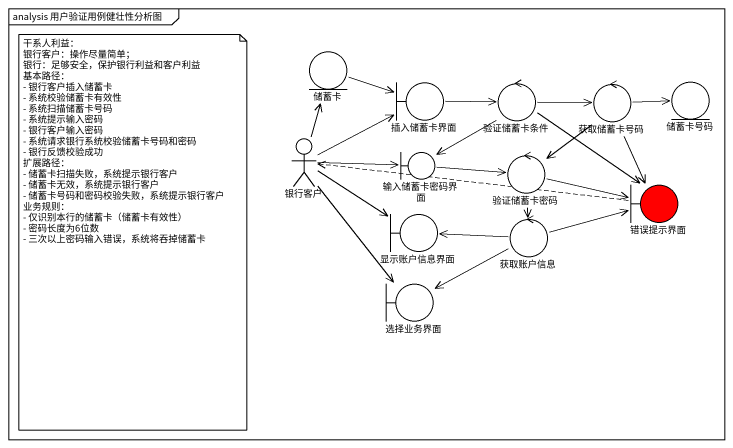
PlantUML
@startuml
mainframe analysis 用户验证用例健壮性分析图
entity 储蓄卡
boundary 插入储蓄卡界面
control 验证储蓄卡条件
control 获取储蓄卡号码
entity 储蓄卡号码
actor 银行客户
boundary 输入储蓄卡密码界面
control 验证储蓄卡密码
boundary 错误提示界面 #FF0000
boundary 显示账户信息界面
control 获取账户信息
boundary 选择业务界面
储蓄卡 -right-> 插入储蓄卡界面
插入储蓄卡界面 -right-> 验证储蓄卡条件
验证储蓄卡条件 -right-> 获取储蓄卡号码
验证储蓄卡条件 --> 输入储蓄卡密码界面
验证储蓄卡条件 --> 错误提示界面
获取储蓄卡号码 -right-> 储蓄卡号码
获取储蓄卡号码 --> 验证储蓄卡密码
获取储蓄卡号码 --> 错误提示界面
银行客户 -up-> 储蓄卡
银行客户 -right-> 插入储蓄卡界面
银行客户 -right-> 输入储蓄卡密码界面
银行客户 -right-> 显示账户信息界面
银行客户 --> 选择业务界面
输入储蓄卡密码界面 -right-> 验证储蓄卡密码
验证储蓄卡密码 -right-> 错误提示界面
验证储蓄卡密码 --> 获取账户信息
错误提示界面 .left.> 银行客户
获取账户信息 -right-> 错误提示界面
获取账户信息 -left-> 显示账户信息界面
获取账户信息 -left-> 选择业务界面
note as N1
  干系人利益：
  银行客户：操作尽量简单；
  银行：足够安全，保护银行利益和客户利益
  基本路径：
  - 银行客户插入储蓄卡
  - 系统校验储蓄卡有效性
  - 系统扫描储蓄卡号码
  - 系统提示输入密码
  - 银行客户输入密码
  - 系统请求银行系统校验储蓄卡号码和密码
  - 银行反馈校验成功
  扩展路径：
  - 储蓄卡扫描失败，系统提示银行客户
  - 储蓄卡无效，系统提示银行客户
  - 储蓄卡号码和密码校验失败，系统提示银行客户
  业务规则：
  - 仅识别本行的储蓄卡（储蓄卡有效性）
  - 密码长度为6位数
  - 三次以上密码输入错误，系统将吞掉储蓄卡
end note
@enduml
